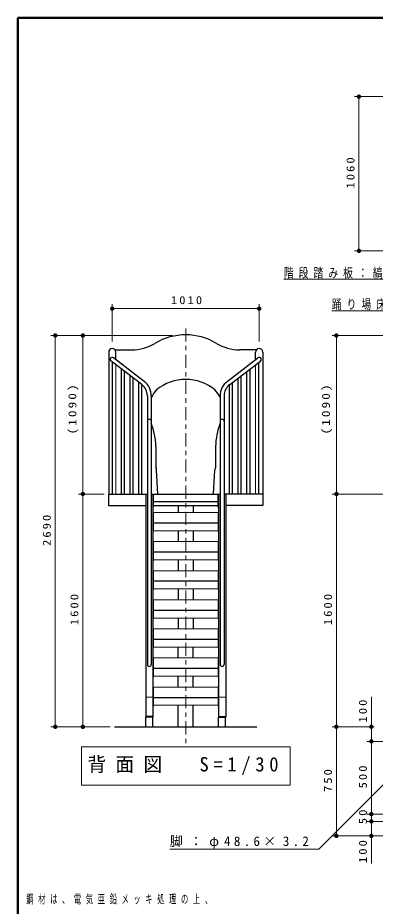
# Model space of a CAD drawing. Units: millimetres on the paper, scale 1:30. Extents: x -365 to 0, y -61 to 257.
# Drawn here: x -365 to -283.1, y 53.4 to 257 of the extents above; entities that cross this region are included whole.
import ezdxf

# ---------------------------------------------------------------- set-up
doc = ezdxf.new("R2010")
doc.units = ezdxf.units.MM
doc.linetypes.add('USER2', pattern=[6, 3, -1, 1, -1])
doc.layers.add('LY_1', color=7, linetype='Continuous', lineweight=13)
doc.layers.add('LY_2', color=7, linetype='Continuous', lineweight=13)
doc.styles.add('ＭＳ ゴシック', font='')
doc.styles.get('ＭＳ ゴシック').set_extended_font_data('MS Gothic')

# ---------------------------------------------------------------- blocks, each defined once
blk = doc.blocks.new('filled_dot')
at = {"color": 0, "linetype": 'Continuous', "lineweight": -2, "const_width": 1.25}
blk.add_lwpolyline([(-0.625, 0, 1), (0.625, 0, 1)], format="xyb", close=True, dxfattribs=at)

msp = doc.modelspace()

# ---------------------------------------------------------------- linework, layer by layer
at = {"layer": 'LY_1'}
for p, q in [((-223.326, 238.928), (-287.821, 238.928)), ((-286.821, 203.595), (-286.821, 238.928)), ((-223.326, 203.595), (-287.821, 203.595)), ((-304.04, 197.079), (-261.785, 197.079)), ((-343.353, 182.813), (-343.353, 191.359)), ((-309.686, 182.813), (-309.686, 191.359)), ((-343.353, 190.359), (-309.686, 190.359)), ((-293.055, 189.867), (-250.924, 189.867)), ((-329.511, 184.213), (-357.408, 184.213)), ((-356.408, 94.548), (-356.408, 184.213)), ((-350.091, 147.881), (-350.091, 184.213)), ((-218.082, 184.2), (-292.993, 184.2)), ((-291.993, 147.881), (-291.993, 184.2)), ((-342.548, 147.881), (-342.548, 177.527)), ((-310.491, 147.881), (-310.491, 177.527)), ((-345.186, 147.881), (-351.091, 147.881)), ((-350.091, 94.548), (-350.091, 147.881)), ((-242.417, 147.881), (-292.993, 147.881)), ((-242.417, 147.881), (-292.327, 147.881)), ((-291.993, 94.548), (-291.993, 147.881)), ((-333.919, 143.647), (-333.919, 139.261)), ((-333.919, 143.647), (-319.119, 143.647)), ((-319.119, 143.647), (-319.119, 139.261)), ((-334.019, 141.428), (-333.919, 141.428)), ((-319.019, 141.428), (-319.119, 141.428)), ((-319.119, 139.474), (-334.019, 139.474)), ((-334.019, 139.261), (-333.919, 139.261)), ((-319.019, 139.261), (-319.119, 139.261)), ((-333.919, 136.98), (-333.919, 132.595)), ((-333.919, 136.98), (-319.119, 136.98)), ((-319.119, 136.98), (-319.119, 132.595)), ((-334.019, 134.761), (-333.919, 134.761)), ((-319.019, 134.761), (-319.119, 134.761)), ((-319.119, 132.808), (-334.019, 132.808)), ((-334.019, 132.595), (-333.919, 132.595)), ((-319.019, 132.595), (-319.119, 132.595)), ((-333.919, 130.313), (-333.919, 125.928)), ((-333.919, 130.313), (-319.119, 130.313)), ((-319.119, 130.313), (-319.119, 125.928)), ((-334.019, 128.095), (-333.919, 128.095)), ((-319.019, 128.095), (-319.119, 128.095)), ((-319.119, 126.141), (-334.019, 126.141)), ((-334.019, 125.928), (-333.919, 125.928)), ((-319.019, 125.928), (-319.119, 125.928)), ((-333.919, 123.647), (-333.919, 119.261)), ((-333.919, 123.647), (-319.119, 123.647)), ((-319.119, 123.647), (-319.119, 119.261)), ((-334.019, 121.428), (-333.919, 121.428)), ((-319.019, 121.428), (-319.119, 121.428)), ((-319.119, 119.474), (-334.019, 119.474)), ((-334.019, 119.261), (-333.919, 119.261)), ((-319.019, 119.261), (-319.119, 119.261)), ((-333.919, 116.98), (-333.919, 112.595)), ((-333.919, 116.98), (-319.119, 116.98)), ((-319.119, 116.98), (-319.119, 112.595)), ((-334.019, 114.761), (-333.919, 114.761)), ((-319.019, 114.761), (-319.119, 114.761)), ((-319.119, 112.808), (-334.019, 112.808)), ((-334.019, 112.595), (-333.919, 112.595)), ((-319.019, 112.595), (-319.119, 112.595)), ((-333.919, 110.313), (-333.919, 105.928)), ((-333.919, 110.313), (-319.119, 110.313)), ((-319.119, 110.313), (-319.119, 105.928)), ((-334.019, 108.095), (-333.919, 108.095)), ((-319.019, 108.095), (-319.119, 108.095)), ((-319.119, 106.141), (-334.019, 106.141)), ((-334.019, 105.928), (-333.919, 105.928)), ((-319.019, 105.928), (-319.119, 105.928)), ((-333.919, 103.647), (-333.919, 99.261)), ((-333.919, 103.647), (-319.119, 103.647)), ((-319.119, 103.647), (-319.119, 99.261)), ((-335.686, 101.314), (-334.019, 101.314)), ((-334.019, 101.428), (-333.919, 101.428)), ((-319.019, 101.428), (-319.119, 101.428)), ((-319.019, 101.314), (-317.353, 101.314)), ((-283.982, 91.215), (-283.982, 101.379)), ((-319.119, 99.474), (-334.019, 99.474)), ((-334.019, 99.261), (-333.919, 99.261)), ((-319.019, 99.261), (-319.119, 99.261)), ((-343.853, 94.548), (-357.408, 94.548)), ((-283.323, 94.548), (-292.993, 94.548)), ((-291.993, 69.548), (-291.993, 94.548)), ((-350.419, 89.961), (-350.419, 81.161)), ((-302.619, 89.961), (-350.419, 89.961)), ((-302.619, 81.161), (-302.619, 89.961)), ((-278.549, 91.215), (-284.982, 91.215)), ((-283.982, 74.548), (-283.982, 91.215)), ((-296.034, 66.492), (-273.267, 89.259)), ((-350.419, 81.161), (-302.619, 81.161)), ((-280.216, 74.548), (-284.982, 74.548)), ((-283.982, 72.881), (-283.982, 74.548)), ((-280.216, 72.881), (-284.982, 72.881)), ((-283.982, 63.197), (-283.982, 72.881)), ((-280.216, 69.548), (-292.993, 69.548)), ((-330.143, 66.492), (-296.034, 66.492))]:
    msp.add_line(p, q, dxfattribs=at)
at = {"layer": 'LY_1', "linetype": 'USER2'}
msp.add_line((-326.519, 185.805), (-326.519, 90.654), dxfattribs=at)
at = {"layer": 'LY_1', "lineweight": 25}
for p, q in [((-344.163, 180.405), (-344.163, 147.881)), ((-342.756, 180.927), (-338.867, 180.927)), ((-342.543, 178.664), (-342.543, 180.405)), ((-310.283, 180.927), (-314.172, 180.927)), ((-310.496, 178.664), (-310.496, 180.405)), ((-308.876, 180.405), (-308.876, 147.881)), ((-336.596, 172.977), (-343.63, 178.354)), ((-343.26, 147.881), (-343.26, 178.071)), ((-336.046, 173.698), (-343.08, 179.075)), ((-316.993, 173.698), (-309.959, 179.075)), ((-316.442, 172.977), (-309.408, 178.354)), ((-309.778, 147.881), (-309.778, 178.071)), ((-341.26, 147.881), (-341.26, 176.542)), ((-340.537, 147.881), (-340.537, 175.989)), ((-312.502, 147.881), (-312.502, 175.989)), ((-311.778, 147.881), (-311.778, 176.542)), ((-339.26, 147.881), (-339.26, 175.013)), ((-338.537, 147.881), (-338.537, 174.46)), ((-337.26, 147.881), (-337.26, 173.485)), ((-315.778, 147.881), (-315.778, 173.485)), ((-314.502, 147.881), (-314.502, 174.46)), ((-313.778, 147.881), (-313.778, 175.013)), ((-336.537, 147.881), (-336.537, 172.932)), ((-316.502, 147.881), (-316.502, 172.932)), ((-335.306, 170.366), (-335.306, 108.847)), ((-334.399, 170.366), (-334.399, 108.847)), ((-318.639, 170.366), (-318.639, 108.847)), ((-317.733, 170.366), (-317.733, 108.847)), ((-333.35, 158.765), (-333.35, 153.971)), ((-319.688, 158.765), (-319.688, 153.971)), ((-332.919, 147.881), (-333.208, 153.394)), ((-320.119, 147.881), (-319.83, 153.394)), ((-344.186, 147.881), (-335.306, 147.881)), ((-344.186, 147.881), (-344.186, 145.215)), ((-335.686, 147.881), (-335.686, 96.731)), ((-334.399, 147.881), (-318.639, 147.881)), ((-334.019, 147.881), (-334.019, 96.731)), ((-333.919, 144.881), (-333.919, 147.881)), ((-319.119, 144.881), (-319.119, 147.881)), ((-319.019, 147.881), (-319.019, 96.731)), ((-308.853, 147.881), (-317.733, 147.881)), ((-317.353, 147.881), (-317.353, 96.731)), ((-308.853, 147.881), (-308.853, 145.215)), ((-344.186, 145.215), (-335.686, 145.215)), ((-334.019, 144.881), (-333.919, 144.881)), ((-333.919, 146.141), (-319.119, 146.141)), ((-333.919, 145.215), (-319.119, 145.215)), ((-328.213, 145.215), (-328.213, 143.647)), ((-324.826, 145.215), (-324.826, 143.647)), ((-319.019, 144.881), (-319.119, 144.881)), ((-308.853, 145.215), (-317.353, 145.215)), ((-319.119, 141.215), (-334.019, 141.215)), ((-328.213, 139.474), (-328.213, 136.98)), ((-324.826, 139.474), (-324.826, 136.98)), ((-319.119, 134.548), (-334.019, 134.548)), ((-328.213, 132.808), (-328.213, 130.313)), ((-324.826, 132.808), (-324.826, 130.313)), ((-319.119, 127.881), (-334.019, 127.881)), ((-328.213, 126.141), (-328.213, 123.647)), ((-324.826, 126.141), (-324.826, 123.647)), ((-319.119, 121.215), (-334.019, 121.215)), ((-328.213, 119.474), (-328.213, 116.98)), ((-324.826, 119.474), (-324.826, 116.98)), ((-319.119, 114.548), (-334.019, 114.548)), ((-328.213, 110.313), (-328.213, 112.808)), ((-324.826, 110.313), (-324.826, 112.808)), ((-319.119, 107.881), (-334.019, 107.881)), ((-328.213, 103.647), (-328.213, 106.141)), ((-324.826, 103.647), (-324.826, 106.141)), ((-319.119, 101.215), (-334.019, 101.215)), ((-328.213, 94.548), (-328.213, 99.474)), ((-324.826, 94.548), (-324.826, 99.474)), ((-334.019, 96.881), (-335.686, 96.881)), ((-334.019, 96.731), (-335.686, 96.731)), ((-335.663, 94.548), (-335.663, 96.731)), ((-334.043, 94.548), (-334.043, 96.731)), ((-319.019, 96.881), (-317.353, 96.881)), ((-319.019, 96.731), (-317.353, 96.731)), ((-318.996, 94.548), (-318.996, 96.731)), ((-317.376, 94.548), (-317.376, 96.731)), ((-342.853, 94.548), (-310.186, 94.548))]:
    msp.add_line(p, q, dxfattribs=at)
for centre, radius, start, end in [((-326.519, 170.697), 13.662, 58.9303, 121.0697), ((-343.353, 180.405), 0.81, 0, 180), ((-338.867, 191.19), 10.264, 270, 301.0697), ((-314.172, 191.19), 10.264, 238.9303, 270), ((-309.686, 180.405), 0.81, 0, 180), ((-343.355, 178.715), 0.453, 52.6028, 232.6028), ((-309.683, 178.715), 0.453, 307.3972, 127.3972), ((-338.593, 170.366), 4.194, 0, 52.6028), ((-326.519, 163.522), 10.604, 50.54221, 129.45779), ((-314.446, 170.366), 4.194, 127.3972, 180), ((-338.593, 170.366), 3.287, 0, 52.6028), ((-328.221, 167.085), 6.838, 137.44333, 154.61893), ((-324.817, 167.085), 6.838, 25.38107, 42.55667), ((-314.446, 170.366), 3.287, 127.3972, 180), ((-334.853, 164.548), 0.453, 0, 180), ((-318.186, 164.548), 0.453, 360, 180), ((-350.435, 158.179), 17.095, 1.96504, 20.27221), ((-302.603, 158.179), 17.095, 159.72779, 178.03495), ((-334.482, 153.386), 1.274, 0.33599, 27.33567), ((-318.556, 153.386), 1.274, 152.66433, 179.66401), ((-334.853, 108.847), 0.453, 180, 0), ((-318.186, 108.847), 0.453, 180, 0)]:
    msp.add_arc(centre, radius, start, end, dxfattribs=at)
at = {"layer": 'LY_2', "lineweight": 50}
for p, q in [((0, 257), (-365, 257)), ((-365, 257), (-365, 0))]:
    msp.add_line(p, q, dxfattribs=at)

# ---------------------------------------------------------------- block references
at = {"layer": 'LY_1', "xscale": 0.4, "yscale": 0.4}
for p, rotation in [((-286.821, 238.928), 270), ((-286.821, 203.595), 90), ((-309.686, 190.359), 180), ((-356.408, 184.213), 270), ((-350.091, 184.213), 270), ((-291.993, 184.2), 270), ((-350.091, 147.881), 90), ((-350.091, 147.881), 270), ((-291.993, 147.881), 270), ((-291.993, 147.881), 90), ((-356.408, 94.548), 90), ((-350.091, 94.548), 90), ((-291.993, 94.548), 270), ((-291.993, 94.548), 90), ((-283.982, 94.548), 270), ((-283.982, 91.215), 90), ((-283.982, 91.215), 270), ((-283.982, 74.548), 90), ((-283.982, 74.548), 270), ((-283.982, 72.881), 90), ((-283.982, 72.881), 270), ((-291.993, 69.548), 90), ((-283.982, 69.548), 90)]:
    msp.add_blockref('filled_dot', p, dxfattribs=dict(at, rotation=rotation))
msp.add_blockref('filled_dot', (-343.353, 190.359), dxfattribs=at)

# ---------------------------------------------------------------- texts
at = {"layer": 'LY_1', "char_height": 1.833, "attachment_point": 8, "rotation": 90, "style": 'ＭＳ ゴシック'}
for s, insert in [('\\T1.33;\\W1.15;1060', (-287.821, 221.683)), ('\\T1.33;\\W1.2;(1090)', (-351.091, 167.504)), ('\\T1.33;\\W1.2;(1090)', (-292.993, 167.498)), ('\\T1.33;\\W1.15;2690', (-357.408, 139.79)), ('\\T1.33;\\W1.15;1600', (-351.091, 121.636)), ('\\T1.33;\\W1.15;1600', (-292.993, 121.636)), ('\\T1.33;\\W1.15;100', (-284.982, 98.379)), ('\\T1.33;\\W1.15;500', (-284.982, 83.298)), ('\\T1.33;\\W1.15;750', (-292.993, 82.463)), ('\\T1.34;\\W1.15;50', (-284.982, 74.142)), ('\\T1.33;\\W1.15;100', (-284.982, 66.197))]:
    msp.add_mtext(s, dxfattribs=dict(at, insert=insert))
at = {"layer": 'LY_1', "style": 'ＭＳ ゴシック'}
for s, insert, char_height, attachment_point in [('\\T1.51;\\W0.75;階段踏み板：縞鋼板\u30002.3ｔ', (-304.04, 197.229), 2.199, 7), ('\\T1.33;\\W1.15;1010', (-326.096, 191.359), 1.833, 8), ('\\T1.51;\\W0.75;踊り場床板：縞鋼板\u30002.3ｔ', (-293.055, 190.017), 2.199, 7), ('\\T1.5;\\W0.95;背面図\u3000S=1/30', (-349.019, 85.561), 3.299, 4), ('\\T1.5;脚：φ48.6×3.2', (-330.143, 66.642), 2.199, 7), ('\\T1.64;\\W0.6;鋼材は、電気亜鉛メッキ処理の上、', (-363.035, 53.837), 1.979, 7)]:
    msp.add_mtext(s, dxfattribs=dict(at, insert=insert, char_height=char_height, attachment_point=attachment_point))

doc.saveas('drawing.dxf')
